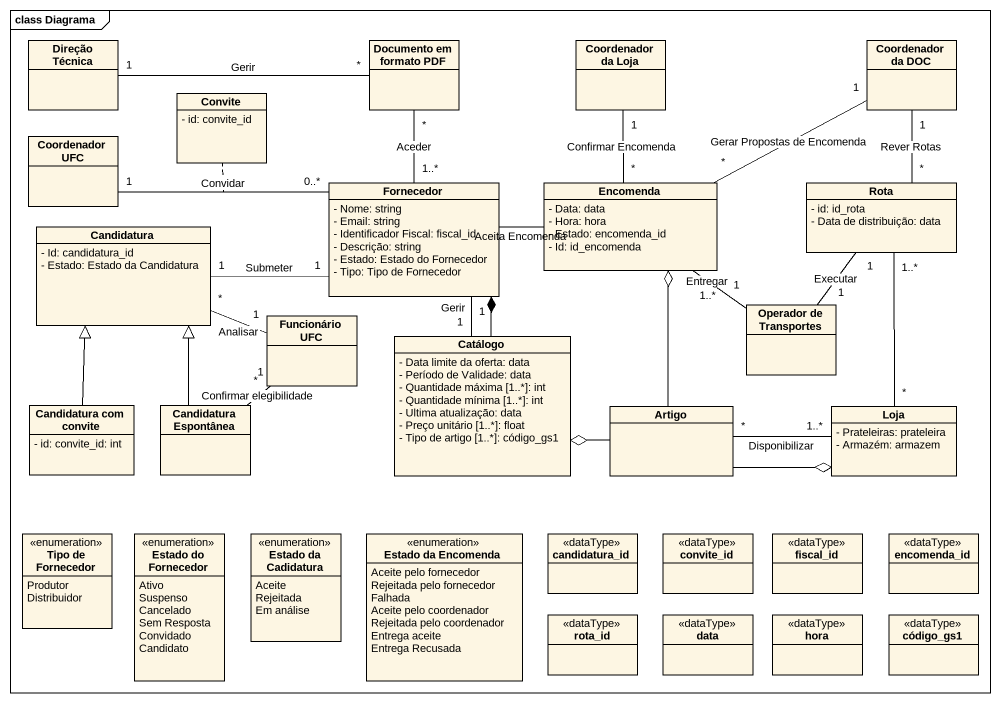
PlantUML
@startuml
mainframe class Diagrama
hide circle
hide empty members
skinparam classAttributeIconSize 0
class "Direção Técnica" as Direção_Técnica
class "Documento em formato PDF" as Documento_em_formato_PDF
class "Coordenador da Loja" as Coordenador_da_Loja
class "Coordenador da DOC" as Coordenador_da_DOC
class Convite {
  - id: convite_id
}
class "Coordenador UFC" as Coordenador_UFC
class Fornecedor {
  - Nome: string
  - Email: string
  - Identificador Fiscal: fiscal_id
  - Descrição: string
  - Estado: Estado do Fornecedor
  - Tipo: Tipo de Fornecedor
}
class Encomenda {
  - Data: data
  - Hora: hora
  - Estado: encomenda_id
  - Id: id_encomenda
}
class Rota {
  - id: id_rota
  - Data de distribuição: data
}
class Candidatura {
  - Id: candidatura_id
  - Estado: Estado da Candidatura
}
class "Operador de Transportes" as Operador_de_Transportes
class "Funcionário UFC" as Funcionário_UFC
class Catálogo {
  - Data limite da oferta: data
  - Período de Validade: data
  - Quantidade máxima [1..*]: int
  - Quantidade mínima [1..*]: int
  - Ultima atualização: data
  - Preço unitário [1..*]: float
  - Tipo de artigo [1..*]: código_gs1
}
class "Candidatura com convite" as Candidatura_com_convite {
  - id: convite_id: int
}
class "Candidatura Espontânea" as Candidatura_Espontânea
class Artigo
class Loja {
  - Prateleiras: prateleira
  - Armazém: armazem
}
enum "Tipo de Fornecedor" as Tipo_de_Fornecedor {
  Produtor
  Distribuidor
}
enum "Estado do Fornecedor" as Estado_do_Fornecedor {
  Ativo
  Suspenso
  Cancelado
  Sem Resposta
  Convidado
  Candidato
}
enum "Estado da Cadidatura" as Estado_da_Cadidatura {
  Aceite
  Rejeitada
  Em análise
}
enum "Estado da Encomenda" as Estado_da_Encomenda {
  Aceite pelo fornecedor
  Rejeitada pelo fornecedor
  Falhada
  Aceite pelo coordenador
  Rejeitada pelo coordenador
  Entrega aceite
  Entrega Recusada
}
class candidatura_id <<dataType>>
class convite_id <<dataType>>
class fiscal_id <<dataType>>
class encomenda_id <<dataType>>
class rota_id <<dataType>>
class data <<dataType>>
class hora <<dataType>>
class código_gs1 <<dataType>>
Direção_Técnica "1" -right- "*" Documento_em_formato_PDF : Gerir
Coordenador_da_Loja "1" -- "*" Encomenda : Confirmar Encomenda
Coordenador_da_DOC "1" -left- "*" Encomenda : Gerar Propostas de Encomenda
Coordenador_da_DOC "1" -- "*" Rota : Rever Rotas
Coordenador_UFC "1" -right- "0..*" Fornecedor : Convidar
(Coordenador_UFC, Fornecedor) .. Convite
Fornecedor "1..*" -up- "*" Documento_em_formato_PDF : Aceder
Fornecedor -right- Encomenda : Aceita Encomenda
Fornecedor "1" -- "1" Catálogo : Gerir
Encomenda "1..*" -- "1" Operador_de_Transportes : Entregar
Rota "1" -- "1" Operador_de_Transportes : Executar
Rota "1..*" -- "*" Loja
Candidatura "1" -right- "1" Fornecedor : Submeter
Funcionário_UFC "1" -left- "*" Candidatura : Analisar
Funcionário_UFC "1" -- "*" Candidatura_Espontânea : Confirmar elegibilidade
Catálogo -up-* Fornecedor
Candidatura_com_convite -up-|> Candidatura
Candidatura_Espontânea -up-|> Candidatura
Artigo -up-o Encomenda
Artigo -left-o Catálogo
Artigo "*" -right- "1..*" Loja : Disponibilizar
Artigo -right-o Loja
@enduml
